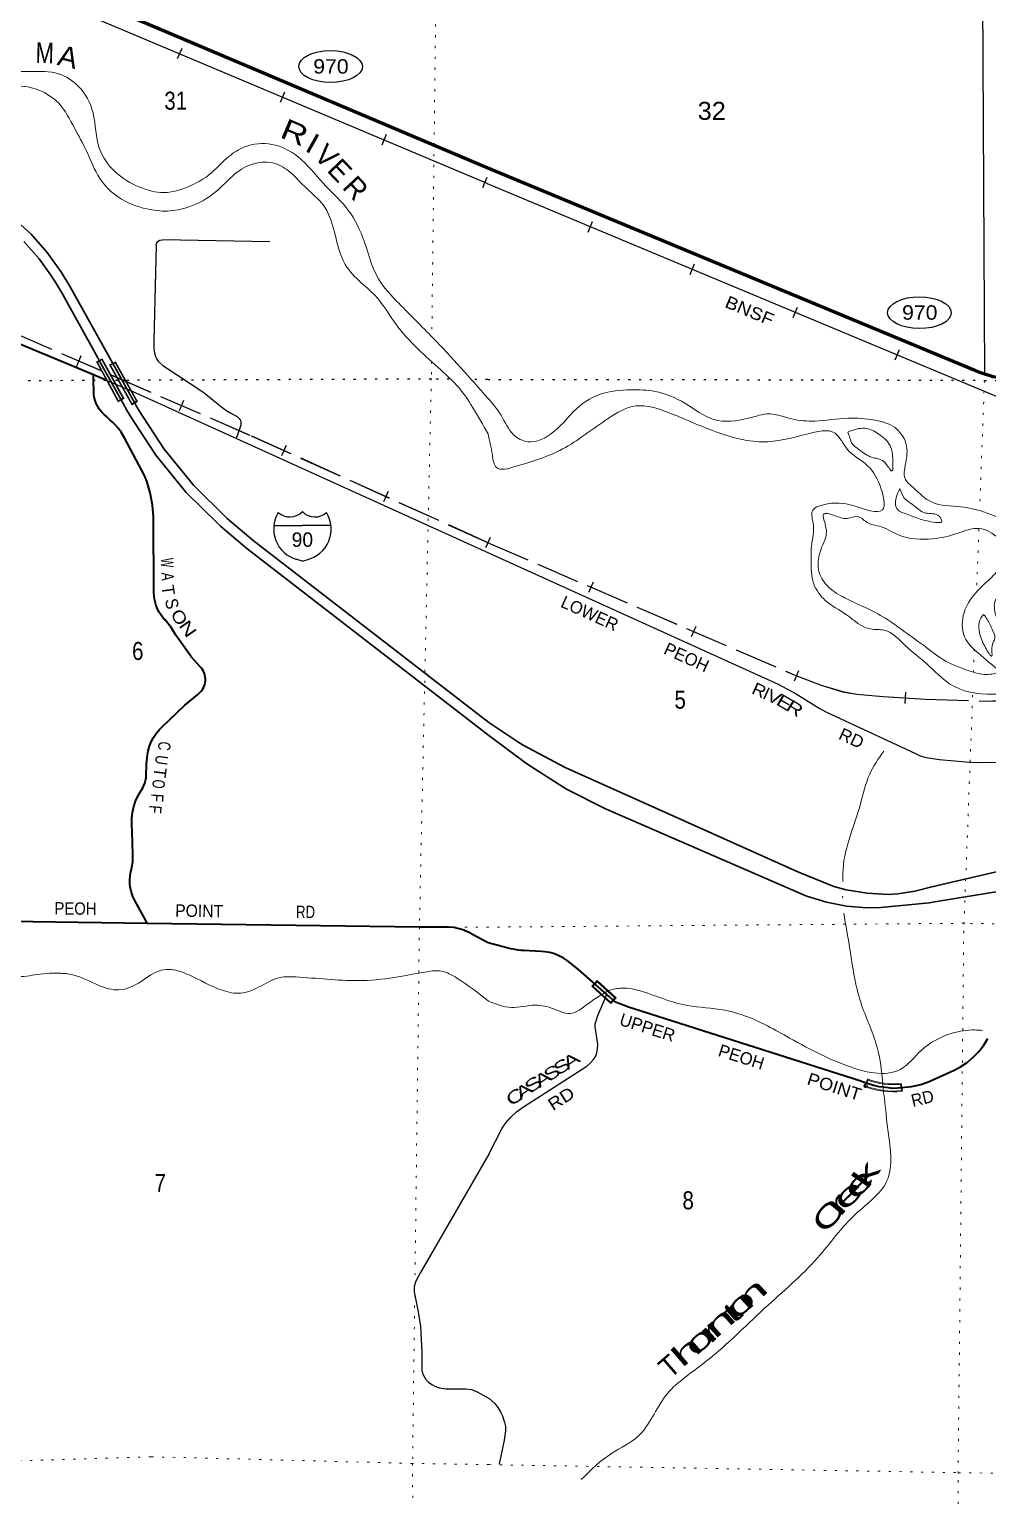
# Model space of a CAD drawing. Header units: feet. Extents: x -8 to 250644, y -192250 to 1368.
# Drawn here: x 26785 to 36101, y -129957 to -115715 of the extents above; entities that cross this region are included whole.
import ezdxf
from ezdxf.enums import TextEntityAlignment as Align

# ---------------------------------------------------------------- set-up
doc = ezdxf.new("R2010")
doc.units = ezdxf.units.FT
doc.header["$LTSCALE"] = 70
doc.header["$PDMODE"] = 32
doc.header["$PDSIZE"] = 35
doc.linetypes.add('DOTTED', pattern=[1.5, 0.3, -1.2])
doc.linetypes.add('LONG_DASHED', pattern=[7.5, 6, -1.5])
for name, color, linetype, lineweight in [('15', 7, 'Continuous', 25), ('17', 7, 'Continuous', 25), ('18', 7, 'Continuous', 35), ('23', 7, 'Continuous', 70), ('26', 7, 'Continuous', 40), ('29', 7, 'Continuous', 25), ('34', 7, 'Continuous', 25), ('39', 7, 'Continuous', 13), ('55', 7, 'Continuous', 13), ('6', 7, 'DOTTED', 25), ('61', 7, 'Continuous', 13), ('63', 7, 'Continuous', 25), ('7', 7, 'DOTTED', 13)]:
    doc.layers.add(name, color=color, linetype=linetype, lineweight=lineweight)
for name, color, linetype in [('27', 7, 'Continuous'), ('30', 7, 'Continuous'), ('41', 7, 'Continuous')]:
    doc.layers.add(name, color=color, linetype=linetype)

msp = doc.modelspace()

# ---------------------------------------------------------------- linework, layer by layer
at = {"layer": '15'}
for p, q in [((29436.66, -120401.89), (29439.56, -120398.98)), ((29442.73, -120401.36), (29439.3, -120398.98)), ((29163.95, -120533.36), (29440.36, -120533.36)), ((29440.36, -120878.94), (29376.47, -120860.98)), ((29439.83, -120879.2), (29503.46, -120860.46))]:
    msp.add_line(p, q, dxfattribs=at)
msp.add_lwpolyline([(29715.72, -120533.36), (29439.83, -120533.36), (29440.36, -120533.36)], dxfattribs=at)
for centre, radius, start, end in [((29466.58, -120568.46), 306.13, 148.44436, 254.43378), ((29317.98, -120285.86), 165.66, 227.34225, 315.81184), ((29561.67, -120285.86), 165.66, 224.18835, 312.694), ((29413.07, -120568.46), 306.13, 283.08087, 31.62487)]:
    msp.add_arc(centre, radius, start, end, dxfattribs=at)
at = {"layer": '17'}
for centre in [(29714.14, -116076.41), (35436.92, -118467.02)]:
    msp.add_ellipse(centre, major_axis=(-309.24, 1), ratio=0.500121, dxfattribs=at)
at = {"layer": '18'}
for points in [[(31251.82, -122446.73), (28961.64, -120678.85), (28708.84, -120465.09), (28385.47, -120144.82), (28097.36, -119792.51), (27847.64, -119412.01), (27838.7, -119396.62), (27824.54, -119371.12), (27810.66, -119346.12), (27581.18, -118932.83), (27183.53, -118216.65), (27096.95, -118075.16), (26959.96, -117882.21), (26803.54, -117704.65), (26629.43, -117544.4), (26565.64, -117493.5), (26369.32, -117346.95), (26344.32, -117328.29), (25944.08, -117029.52), (25135.87, -116426.2)], [(31251.82, -122573.98), (28898.76, -120756.64), (28667.29, -120560.92), (28642.67, -120540.1), (28617.29, -120514.96), (28311.48, -120212.09), (28016.74, -119851.68), (27766.35, -119470.16), (27751.94, -119446.36), (27737.39, -119420.16), (27694.4, -119342.74), (27464.21, -118930.04), (27451.37, -118905.04), (27097.13, -118267.04), (27026.95, -118152.35), (27012.39, -118128.56), (26993.78, -118102.35), (26881.56, -117944.29), (26732.07, -117774.58)], [(38229.48, -123952.1), (38082.68, -123910.82), (37618.98, -123831.5), (37149.54, -123801.09), (36679.48, -123819.91), (36267.77, -123877.37), (35557.19, -124044.58), (35393.6, -124086.53), (35226.52, -124111.16), (35133.99, -124117.21), (34928.24, -124104.95), (34724.9, -124071.25), (34604.58, -124040.77), (34589.01, -124035.26), (34256.06, -123896.56), (31993.54, -122884.91), (31586.17, -122667.41), (31532.45, -122634.49), (31251.82, -122446.73)], [(37407.57, -123929.55), (37252.64, -123932.52), (36875.82, -123978.69), (35624.08, -124184.4), (35533.19, -124199.84), (35060.76, -124244.04), (34927.37, -124247.54), (34729.26, -124230.55), (34534, -124192.95), (34343.75, -124135.15), (34332.65, -124131.1), (32384.49, -123285.98), (32007.55, -123095.72), (31700.92, -122901.43), (31607.27, -122837.72), (31251.82, -122573.98)]]:
    msp.add_lwpolyline(points, dxfattribs=at)
at = {"layer": '23'}
for points in [[(31241.22, -117062.66), (26503.88, -115054.83), (26346.69, -114973.64), (26198.85, -114876.47), (26147.07, -114836.07), (26136.59, -114827.89), (26097.07, -114793.96), (26040.54, -114745.43)], [(36041.14, -119054.26), (35976.89, -119028.76), (35896.76, -118997.32), (31241.22, -117062.66)], [(36679.21, -119122.21), (36386.42, -119120.69), (36269.54, -119110.75), (36154.35, -119088.66), (36042.09, -119054.64), (36041.14, -119054.26)]]:
    msp.add_lwpolyline(points, dxfattribs=at)
at = {"layer": '26'}
msp.add_line((27522.43, -119118.71), (27409.75, -119071.83), dxfattribs=at)
for points in [[(27409.75, -119071.83), (23415.39, -117410.07)], [(27932.03, -124399.13), (27916.64, -124370.82), (27810.12, -124174.91), (27792.34, -124137.78), (27778.54, -124098.99), (27768.87, -124058.98), (27763.44, -124018.17), (27762.3, -123977.02), (27765.47, -123935.98), (27772.91, -123895.49), (27777.83, -123876.91), (27783.12, -123852.27), (27790.18, -123800.03), (27791.74, -123747.34), (27787.34, -123603.87), (27781.82, -123436.47), (27782.16, -123378.74), (27788.53, -123321.36), (27800.87, -123264.97), (27819.03, -123210.17), (27842.82, -123157.57), (27871.98, -123107.75), (27878.85, -123097.56), (27888.45, -123082.43), (27900.09, -123059.86), (27909.31, -123036.2), (27916, -123011.7), (27920.1, -122986.63), (27921.55, -122961.28), (27925.1, -122853.1), (27934.55, -122760.47), (27941.29, -122722.25), (27953.67, -122677.6), (27970.66, -122634.49), (27992.06, -122593.39), (28017.64, -122554.76), (28047.12, -122519.01), (28080.17, -122486.54), (28298.28, -122279.27), (28418.76, -122178.57), (28456.92, -122141.74), (28467.89, -122127.23), (28477.29, -122111.66), (28485, -122095.19), (28490.96, -122078.01), (28495.08, -122060.29), (28497.33, -122042.25), (28497.68, -122024.06), (28496.13, -122005.94), (28492.7, -121988.08), (28487.41, -121970.68), (28480.34, -121953.93), (28471.55, -121938), (28461.14, -121923.09), (28450.85, -121911.04), (28362.02, -121814.33), (28210.98, -121599.09), (28163.44, -121524.12), (28101.53, -121448.38), (28090.65, -121436.61), (28066.22, -121405.68), (28045.15, -121372.37), (28027.68, -121337.03), (28014, -121300.07), (28004.26, -121261.88), (27998.56, -121222.88), (27996.95, -121186.41), (27992.83, -120452.77), (27983.04, -120334.39), (27960.93, -120217.68), (27926.74, -120103.92), (27904.87, -120047.69), (27714.07, -119687.48), (27677.14, -119628.24), (27650.23, -119590.14), (27619.48, -119555.07), (27617.65, -119553.34), (27593.33, -119530.34), (27567.65, -119506.44), (27537.95, -119478.8), (27512.45, -119457.51), (27489.32, -119433.67), (27468.8, -119407.54), (27451.13, -119379.41), (27436.5, -119349.59), (27425.06, -119318.41), (27416.94, -119286.2), (27413.1, -119261.65), (27410.19, -119096.84), (27409.75, -119071.83)], [(27932.03, -124399.13), (25257.45, -124362.25), (20810.6, -124311.04)], [(31246.64, -124589.2), (31171.78, -124549.88), (31147.04, -124536.89), (31121.78, -124522.64), (31077.79, -124497.84), (31052.87, -124483.78), (31027.79, -124472.87), (31012.28, -124466.12), (30963.13, -124450.2), (30912.59, -124439.5), (30861.2, -124434.15), (30576.51, -124435.59), (27932.03, -124399.13)], [(32462.82, -125147.61), (32424.06, -125112.44), (32123.9, -124845.46), (32012.38, -124760.79), (31973.48, -124734.61), (31932.07, -124712.65), (31888.58, -124695.13), (31843.5, -124682.26), (31797.32, -124674.17), (31759.87, -124671.2), (31592.01, -124662.23), (31567.26, -124660.9), (31542.01, -124658.53), (31537.24, -124658.08), (31490.33, -124650.14), (31465.22, -124645.89), (31440.33, -124639.44), (31246.64, -124589.2)], [(34881.01, -125934.43), (34868.96, -125930.61), (32670.4, -125232.7), (32608.4, -125212.64), (32525, -125180.97), (32493.46, -125165.64), (32462.82, -125147.61)], [(34881.01, -125934.43), (34990.08, -125970.04), (35043.26, -125981.76), (35080.21, -125987.17), (35132.48, -125994.39), (35179.34, -125998), (35227.11, -125997.09), (35359.4, -125983.84), (35451.3, -125962.7), (35533.19, -125934.98), (35773.57, -125825.32), (35837.09, -125791.44), (35901.12, -125748.47), (35960.3, -125699.03), (36013.99, -125643.69), (36061.6, -125583.03), (36102.61, -125517.73)]]:
    msp.add_lwpolyline(points, dxfattribs=at)
at = {"layer": '29'}
for p, q in [((36049.79, -115164.49), (36068.32, -119065.62)), ((29121.78, -117779.06), (28080.39, -117758.41)), ((28017.97, -117811.11), (27994.21, -118740.59)), ((28082.07, -118978.79), (28482.53, -119243.23)), ((31247.4, -120798.11), (34063.94, -122074.57))]:
    msp.add_line(p, q, dxfattribs=at)
for points in [[(28017.97, -117811.11), (28021.62, -117795.09), (28025.36, -117788.55), (28039.37, -117773.59), (28055.25, -117764.24), (28080.39, -117758.41)], [(27994.21, -118740.59), (27996.4, -118821.47), (28001.07, -118855.59), (28012.28, -118893.92), (28023.49, -118917.29), (28033.77, -118933.64), (28046.85, -118949.07), (28082.07, -118978.79)], [(27522.43, -119118.71), (27784.34, -119230.37), (31247.4, -120798.11)], [(28482.53, -119243.23), (28573.72, -119315.98), (28669.01, -119393.56), (28704.5, -119418.8), (28745.61, -119442.17), (28805.39, -119475.83), (28825.01, -119493.59), (28833.42, -119506.67), (28839.96, -119520.7), (28842.76, -119540.33), (28841.83, -119559.96), (28836.22, -119580.52), (28796.01, -119689.13)], [(34063.94, -122074.57), (34237.43, -122168), (34464, -122309.7), (34527.72, -122343.36), (35398.6, -122748.99), (35444.62, -122772.01), (35501.26, -122786.18), (35632.25, -122805.67), (35922.55, -122834.01), (36028.75, -122835.78), (36729.7, -122834.01), (36892.55, -122839.32), (36984.59, -122855.27), (37080.17, -122894.23), (37175.76, -122954.46), (37278.42, -123028.85), (37338.61, -123089.08), (37409.41, -123184.72), (37473.13, -123287.46), (37565.18, -123492.93), (37593.49, -123567.32), (37611.86, -123667.85)], [(31253.26, -126639.43), (31380.52, -126389.01), (31415.92, -126335.87), (31463.55, -126282.84), (31522.12, -126229.59), (31589.39, -126180), (32205.37, -125786.77), (32239.01, -125754.01), (32265.56, -125723), (32285.03, -125697.33), (32297.42, -125669.86), (32308.04, -125620.27), (32311.58, -125570.67), (32286.8, -125404.17), (32286.8, -125374.95), (32290.34, -125355.47), (32311.58, -125294.35), (32398.03, -125089.28)], [(31253.26, -126639.43), (30586.76, -127790.23), (30541.93, -127874.36), (30526.98, -127926.71), (30526.97, -127977.18), (30564.34, -128171.62), (30586.76, -128313.7), (30601.7, -128567.96), (30601.71, -128738.09), (30609.18, -128777.35), (30639.08, -128827.83), (30665.23, -128854), (30697, -128877.38), (30732.5, -128896.08), (30771.73, -128909.16), (30833.37, -128919.44), (31027.67, -128919.44), (31083.74, -128925.99), (31139.77, -128949.35), (31255.2, -129014.93)], [(31255.2, -129014.93), (31309.55, -129062.94), (31339.64, -129100.14), (31366.19, -129142.65), (31385.66, -129183.39), (31405.13, -129245.39), (31412.21, -129284.36), (31412.21, -129328.64), (31399.82, -129418.98), (31353.73, -129651.68)]]:
    msp.add_lwpolyline(points, dxfattribs=at)
at = {"layer": '34'}
for p, q in [((31234.42, -117212.76), (25237.14, -114685)), ((28266.5, -115899.74), (28223.54, -116001.66)), ((29266.03, -116323.86), (29223.07, -116425.78)), ((30255.08, -116737.89), (30212.12, -116839.82)), ((31232.49, -117153.96), (31189.53, -117255.89)), ((32217.8, -117683.95), (32260.42, -117581.87)), ((33208.24, -118094.65), (33250.85, -117992.58)), ((34209.19, -118515.4), (34251.81, -118413.33)), ((35199.63, -118926.1), (35242.25, -118824.03))]:
    msp.add_line(p, q, dxfattribs=at)
at = {"layer": '34', "lineweight": 13}
msp.add_line((31236.44, -117213.4), (41937.34, -121681.28), dxfattribs=at)
msp.add_lwpolyline([(23662.8, -114018.71), (23859.51, -114103.15), (31234.85, -117211.74)], dxfattribs=at)
at = {"layer": '34'}
msp.add_lwpolyline([(31236.86, -117212.39), (41937.75, -121680.27)], dxfattribs=at)
at = {"layer": '34', "linetype": 'LONG_DASHED', "lineweight": 13}
for points in [[(31244.99, -120698.15), (28932.05, -119655.69), (23745.73, -117407.27)], [(31244.99, -120703.09), (34218.89, -121988.37), (34471.91, -122084.43), (34689.45, -122151.82), (34829.45, -122175.16), (35083.84, -122199.51), (35494.46, -122223.82), (36089.47, -122243.27), (36268.36, -122235.49)]]:
    msp.add_lwpolyline(points, dxfattribs=at)
at = {"layer": '39'}
msp.add_line((34690.68, -124133.88), (34691.06, -124153.13), dxfattribs=at)
for points in [[(31243.54, -119298.51), (30708.05, -118711.44), (30375.94, -118375.56), (30178.64, -118138.21), (30025.36, -117731.77), (29864.18, -117444.08), (29640.75, -117208.76), (29397.19, -116953.33), (29143.75, -116832.74), (28878.44, -116857.06), (28725.78, -116949.74), (28535.03, -117124.96), (28370.32, -117225.69), (28093, -117300.34), (27859.75, -117248.17), (27616.33, -117095.37), (27467.29, -116874.09), (27404.54, -116525.96), (27261.49, -116266.43), (27070.37, -116147.82), (26796.95, -116123.84), (26503.46, -116124.04), (26205.98, -116148.38), (26031.3, -116311.51), (25983.31, -116518.84), (26059.97, -116730.11), (26100.43, -116935.36), (26042.72, -117063.77)], [(31243.94, -119644.92), (31092.84, -119383.38), (30961.95, -119198.31), (30758.66, -118999.2), (30327.92, -118550.69), (30166.81, -118323.37), (30011.84, -118176.56), (29856.83, -117999.55), (29745.85, -117663.53), (29641.01, -117420.08), (29482.01, -117261.19), (29320.99, -117104.32), (29174.14, -117017.87), (28967.09, -117020.02), (28784.29, -117118.76), (28591.53, -117298), (28336.41, -117439.05), (28127.4, -117479.44), (27928.37, -117459.44), (27650.82, -117344.91), (27471.68, -117163.89), (27340.68, -116896.31), (27223.81, -116672.99), (27070.73, -116433.6), (26877.59, -116304.92), (26594.11, -116272.91), (26377.08, -116329.4), (26182.13, -116359.72), (26120.01, -116518.75), (26224.81, -116736.04), (26363.8, -116963.36), (26327.89, -117180.74), (26292.28, -117243.51)], [(31243.54, -119298.51), (31370.69, -119462.49), (31495.04, -119655.67), (31629.52, -119720.14), (31880.57, -119625.8), (32133.74, -119374.57), (32334.61, -119260.08), (32633.81, -119216.06), (32866.71, -119232.33), (33157.77, -119347.2), (33438.77, -119504.31), (33774.09, -119492.5), (33982.94, -119450.42), (34195.74, -119498.85), (34420.61, -119519.14), (34739.88, -119491.23), (35002.89, -119511.54), (35193.59, -119580.08), (35305.93, -119735.04), (35299.75, -119950.25), (35295.65, -120072.94), (35375.9, -120165.52), (35558.52, -120308.47), (35835.57, -120352.93), (36060.42, -120401.38), (36327.37, -120542.38), (36445.71, -120721.48), (36437.54, -120916.57), (36337.02, -121105.56), (36174.27, -121262.33), (36178.19, -121405.13), (36272.39, -121642.55), (36346.52, -121867.88), (36446.85, -121958.46), (36657.71, -121922.42), (37027.21, -121840.24), (37376.64, -121754.02), (38065.36, -121734.44), (38250.17, -121607.87), (38436.99, -121481.29), (38633.95, -121201.87), (38716.46, -120934.42), (38860.71, -120729.84), (38949.64, -120683.73), (39117.6, -120667.26), (39394.25, -120752.89), (39914.61, -120976.84), (40406.9, -121205.24), (40615.59, -121394.47), (40786.21, -121467.01), (41025.11, -121519.49), (41253.89, -121680.58), (41456.56, -121865.78), (41605.05, -121996.63), (41709.38, -122107.33), (42106.91, -122155.91), (42532.47, -122313.13), (42823.58, -122357.6), (43090.65, -122321.6), (43279.39, -122323.76), (43488.19, -122346.04), (43783.29, -122426.72), (44257.08, -122527.66), (44815.2, -122628.65), (45288.96, -122763.78), (45620.21, -122830.41), (45810.95, -122842.62), (46065.89, -122931.32), (46379.04, -123046.21), (46738.39, -123124.93), (47038.3, -123229.56), (47176.62, -123325.07), (47356.52, -123555.83), (47388.52, -123734.87), (47336.2, -123891.72), (47348.06, -124161.25), (47446.22, -124487.16), (47590.64, -124694.44), (47815.4, -124869.6), (47982, -124954.21), (48068.3, -125010.59), (48176.51, -125314.39), (48255.22, -125842.9), (48294.74, -126037.22), (48306.08, -126656.07), (48179.3, -127070.31), (48028.38, -127540.85), (47951.91, -127786.18), (48074.21, -128043.72), (48236.65, -128331.47), (48368.85, -128788.15), (48439, -128973.25), (48639.56, -129295.22), (48942.43, -129748.01), (49213.31, -130005.67), (49546.4, -130327.75), (50078.21, -130714.34)], [(31243.94, -119644.92), (31286.09, -119848.6), (31326.16, -119971.33), (31506.88, -119961.41), (31968.8, -119790.8), (32412.75, -119493.46), (32679.88, -119372.98), (32999.09, -119437.59), (33428.65, -119612.91), (33910.46, -119721.89), (34342.21, -119645.8), (34617.29, -119637.96), (34735.65, -119792.93), (34914.25, -119935.87), (35054.65, -120149.18), (35076.58, -120382.52), (34803.53, -120344.09), (34506.38, -120331.79), (34401.93, -120384.01), (34405.84, -120532.85), (34389.65, -120717.89), (34383.52, -120870.74), (34409.46, -121100.06), (34521.79, -121261.05), (34728.5, -121402.01), (34959.31, -121538.96), (35095.84, -121551.13), (35302.55, -121702.14), (35511.24, -121881.31), (35729.97, -122070.55), (36613.42, -122091.34), (36964.88, -121966.91), (37258.08, -121886.68), (37733.95, -121893.08), (38247.99, -121855.26), (38474.99, -121692.52), (38732.17, -121441.29), (38848.82, -121175.88), (38911.21, -120954.68), (39199.94, -120822.05), (39318.5, -120864.87), (39828.98, -121105.29), (40085.61, -121251.26), (40320.22, -121414.06), (40521.14, -121503.01), (40768.04, -121603.77), (40980.77, -121750.76), (41173.42, -121909.81), (41398.22, -122026.64), (41592.9, -122139.43), (41757.47, -122258.22), (42277.38, -122435.62), (42548.32, -122610.82), (42710.92, -122661.23), (42907.77, -122548.74), (43052.42, -122428.17), (43237.19, -122369.99), (43431.92, -122418.41), (43600.5, -122529.16), (43877.51, -122642.01), (44238.91, -122668.44), (44566.16, -122710.93), (45064.01, -122858.14), (45630.13, -122999.37), (46115.97, -123102.32), (46507.43, -123211.24), (46694.03, -123398.44), (46910.72, -123617.84), (47125.31, -123984.08), (47221.44, -124348.21), (47440.03, -124726.51), (47738.99, -125024.42), (47863.44, -125086.87), (48007.98, -125127.21), (48092.13, -125388.75), (48126.78, -125780.33), (48163.78, -126285.87), (48093.15, -126792.67), (47906.12, -127222.96), (47845.58, -127663.4), (47805.27, -127882.61), (48001.81, -128216.64), (48118.04, -128532.52), (48099.79, -128795.99), (48310.39, -129111.94), (48609.34, -129433.98), (48809.9, -129759.98), (49036.59, -130055.82), (49287.39, -130311.46), (49580.33, -130607.35), (49977.69, -130901.32), (50401.17, -131159.1), (50842.58, -131620.04), (51173.58, -132046.7), (51426.36, -132344.57), (51705.24, -132652.53), (52092.59, -132902.23)], [(34739.78, -119625.99), (34908.47, -119589.91), (35036.94, -119642.31), (35147.29, -119748.99), (35177.32, -119881.77), (35169.2, -120004.45), (35090.96, -119913.88), (34974.53, -119871.55), (34852.1, -119799.05), (34777.86, -119730.61), (34755.82, -119668.24), (34739.78, -119625.99)], [(35247.39, -120173.47), (35205.14, -120298.14), (35217.14, -120370.56), (35301.43, -120418.9), (35443.96, -120471.3), (35592.52, -120503.6), (35652.76, -120497.61), (35630.7, -120447.31), (35496.2, -120413.01), (35369.76, -120330.45), (35289.49, -120268.03), (35247.39, -120173.47)], [(36219.97, -121950.24), (36011.27, -121775.1), (35888.89, -121640.24), (35862.95, -121408.91), (35967.5, -121207.86), (36124.22, -121051.09), (36230.73, -120920.44), (36260.95, -120771.62), (36184.74, -120640.82), (35992.04, -120562.23), (35807.28, -120610.36), (35568.31, -120662.47), (35233.02, -120626.01), (35044.34, -120539.38), (34935.94, -120509.12), (34843.62, -120448.71), (34733.17, -120464.72), (34608.71, -120436.46), (34504.3, -120426.33), (34516.3, -120502.77), (34530.27, -120627.48), (34473.94, -120782.31), (34463.75, -120991.49), (34549.99, -121128.33), (34716.57, -121239.08), (34933.35, -121341.82), (35130.05, -121450.59), (35288.59, -121563.35), (35513.36, -121724.43), (35726.09, -121869.41), (35838.5, -121915.76), (36005.11, -121970.19), (36163.74, -121972.33), (36219.97, -121950.24)], [(36059.73, -121397), (36017.51, -121475.41), (36021.45, -121575.98), (36079.58, -121720.84), (36139.76, -121803.35), (36143.85, -121698.77), (36170, -121628.39), (36139.95, -121535.84), (36083.8, -121427.19), (36059.73, -121397)], [(35092.54, -122724.38), (34950.3, -122954.95), (34865.77, -123234.46), (34753.08, -123584.35), (34692.62, -123914.16), (34694.16, -123991.37)], [(34700.74, -124298.53), (34760.37, -124648.36), (34866.43, -125165.36), (35022.75, -125589.88), (35087.09, -126031.87)], [(26409.94, -124874.7), (26407.93, -124874.7), (26576.83, -124908.8), (26838.14, -124898.57), (27077.34, -124882.31), (27208.02, -124898.32), (27461.44, -125000.8), (27656.48, -125044.95), (27871.47, -124962.29), (28066.32, -124853.49), (28164.82, -124847.38), (28337.76, -124899.6), (28661.59, -125048.31), (28842.54, -125076.37), (29041.46, -125003.79), (29222.28, -124925.18), (29375.05, -124919.04), (29980.17, -124954.87), (30331.91, -124924.45), (30649.46, -124867.89), (30790.16, -124861.76), (30941.01, -124930.09), (31249.91, -125153.91)], [(32412.43, -125051.21), (32545.43, -125026.8), (32746.19, -125061.15), (33137.64, -125188.17), (33497.01, -125234.71), (33737.92, -125295.23), (34175.48, -125512.79), (34808.74, -125807), (34996.56, -125851.3), (35251.49, -125817.34), (35454.41, -125632.45), (35755.71, -125465.74), (35972.58, -125433.72), (36049.94, -125438.78)], [(31243.5, -125152.14), (31471.09, -125215.04), (31700, -125193.1), (31884.7, -125229.44), (32039.27, -125273.81), (32214.02, -125181.42), (32412.43, -125051.21)], [(35087.09, -126031.87), (35090.69, -126056.57), (35126.61, -126374.39), (35118.21, -126907.39), (34818.82, -127220.93), (34447.06, -127647.05), (33932.71, -128137.43), (33323.94, -128684.05), (32970.34, -128987.49), (32701.01, -129381.51), (32447.91, -129544.24), (32148.56, -129801.46)]]:
    msp.add_spline(points, degree=3, dxfattribs=at)
at = {"layer": '55'}
for p, q in [((27436.86, -118944.48), (27492.29, -118914.7)), ((27492.29, -118914.7), (27706.52, -119300.86)), ((27436.86, -118944.48), (27650.23, -119333.65)), ((27565.18, -118974.26), (27622.21, -118942.91)), ((27565.18, -118974.26), (27781.67, -119362.49)), ((27622.21, -118942.91), (27838.38, -119329.67)), ((27706.52, -119300.86), (27650.23, -119333.65)), ((27838.38, -119329.67), (27781.67, -119362.49))]:
    msp.add_line(p, q, dxfattribs=at)
for points in [[(27447.75, -118947.7), (27489.12, -118925.48), (27695.72, -119297.89), (27653.29, -119322.6)], [(27576.09, -118977.39), (27619.11, -118953.74), (27827.55, -119326.69), (27784.7, -119351.49)]]:
    msp.add_lwpolyline(points, close=True, dxfattribs=at)
at = {"layer": '6'}
for p, q in [((27645.11, -119124.92), (27609.75, -119125.08)), ((31241.42, -119116.2), (31078.55, -119114.8))]:
    msp.add_line(p, q, dxfattribs=at)
for points in [[(27530.82, -119125.42), (25331.38, -119135.12), (20012.29, -119068.17), (14701.26, -119013.29), (9402.36, -119016.76), (8794.54, -119019.24)], [(30867.22, -119112.98), (30692.57, -119111.48), (27722.14, -119124.58)], [(31241.42, -119116.2), (34382.73, -119118.07), (36069.34, -119124.17), (41448.88, -119138.55)]]:
    msp.add_lwpolyline(points, dxfattribs=at)
at = {"layer": '61'}
for p, q in [((32303.22, -124954.27), (32488.04, -125122.62)), ((32488.04, -125122.62), (32437.53, -125178.07)), ((34903.66, -125979.31), (34933.32, -125910.42)), ((34913.38, -125976.94), (34937.72, -125920.4)), ((34913.38, -125976.94), (34937.72, -125920.4)), ((35253.3, -125962.07), (35262.71, -126022.54)), ((35253.3, -125962.07), (35262.71, -126022.54)), ((35260.09, -125953.62), (35271.62, -126027.72))]:
    msp.add_line(p, q, dxfattribs=at)
msp.add_lwpolyline([(32437.53, -125178.07), (32252.71, -125009.72), (32303.22, -124954.27)], dxfattribs=at)
msp.add_lwpolyline([(32264.01, -125009.19), (32303.74, -124965.57), (32476.73, -125123.14), (32437, -125166.76)], close=True, dxfattribs=at)
for centre, radius, start, end in [((35182.21, -125278.5), 756.38, 248.43215, 276.76396), ((35182.21, -125278.5), 748.38, 248.94846, 276.17536), ((35182.21, -125278.5), 748.38, 248.94846, 276.17536), ((35183.33, -125276.25), 681.38, 248.44058, 276.45585), ((35183.33, -125276.25), 689.38, 249.12897, 275.82589), ((35183.33, -125276.25), 689.38, 249.12897, 275.82589)]:
    msp.add_arc(centre, radius, start, end, dxfattribs=at)
msp.add_point((34913.38, -125976.94), dxfattribs=at)
at = {"layer": '63'}
for p, q in [((27286.48, -118887.25), (27242.48, -118988.73)), ((28284.56, -119319.94), (28240.56, -119421.43)), ((29281.21, -119757.67), (29235.76, -119858.51)), ((30272.98, -120204.66), (30227.53, -120305.5)), ((31264.74, -120651.66), (31219.29, -120752.5)), ((32224.54, -121181.45), (32268.42, -121079.92)), ((33223.11, -121613.02), (33266.99, -121511.49)), ((34224.21, -122044.41), (34263.47, -121941)), ((35297.31, -122262.74), (35303.85, -122152.32))]:
    msp.add_line(p, q, dxfattribs=at)
at = {"layer": '63', "linetype": 'LONG_DASHED'}
for points in [[(31243.31, -120701.89), (28930.39, -119659.44), (23744.17, -117411.06)], [(31245.76, -120702.85), (34220.43, -121984.57), (34473.25, -122080.55), (34690.4, -122147.82), (34829.98, -122171.09), (35084.16, -122195.42), (35494.65, -122219.72), (36089.45, -122239.17), (36268.01, -122231.4)]]:
    msp.add_lwpolyline(points, dxfattribs=at)
at = {"layer": '7'}
for p, q in [((36015.02, -120567.39), (35992.01, -121178.8)), ((35971.11, -121734.21), (35962.81, -121954.61))]:
    msp.add_line(p, q, dxfattribs=at)
for points in [[(30718.21, -91666.02), (30717.73, -92586.54), (30627.9, -97881.64), (30729.05, -103188.68), (30703.54, -108474.74), (30756.44, -113776.73), (30697.52, -118688.96)], [(36049.93, -115164.54), (36069.34, -119124.17), (36022.06, -120380.51)], [(30694.5, -118941.12), (30692.56, -119102.48), (30576.87, -124435.35), (30511.06, -129643.89)], [(35954.24, -122182.05), (35868.05, -124472.1), (35812.13, -129808.18), (35815.26, -135088.12), (35874.33, -137481.81)], [(31249.93, -124435.15), (30576.51, -124435.59), (25251.51, -124359.77), (20811.15, -124310.67)], [(47261.59, -124462.84), (46560.75, -124482.46), (41203.75, -124486.38), (35870.9, -124397.8), (31249.93, -124435.15)], [(31254.15, -129655.85), (30511.06, -129643.89), (27968.07, -129579.14), (25272.25, -129660.83), (19935.35, -129632.71), (14696.38, -129620.29), (9287.03, -129430.39), (3980.03, -129379.53), (1.17, -129414.68)], [(30511.06, -129643.89), (30519.73, -134934.9), (30535.79, -137485.19)], [(31254.15, -129655.85), (35814.98, -129733.88), (41083.58, -129810.35), (46386.41, -129748.06), (48779.81, -129749.9)]]:
    msp.add_lwpolyline(points, dxfattribs=at)

# ---------------------------------------------------------------- texts
at = {"layer": '15'}
msp.add_text('90', height=140, dxfattribs=at).set_placement((29439.47, -120741.47), align=Align.CENTER)
at = {"layer": '17', "width": 1.1}
for p in [(29717.05, -116144.72), (35440.38, -118535.33)]:
    msp.add_text('970', height=140, dxfattribs=at).set_placement(p, align=Align.CENTER)
at = {"layer": '27'}
for s, rotation, width, p in [('W', 271.869, 0.6, (28066.09, -120897.36)), ('A', 270.869, 0.75, (28070.41, -121031.58)), ('S', 282.139, 0.95, (28113.48, -121306.43)), ('O', 299.971, 1.2, (28190.74, -121454.19)), ('N', 304.814, 1.35, (28277.51, -121571.09)), ('C', 264, 0.75, (28038.17, -122670.32)), ('U', 262.495, 0.8, (28011.33, -122804.73)), ('O', 264.97, 0.7, (27983, -123040.54)), ('F', 265.97, 0.8, (27969.06, -123175.12)), ('F', 265.428, 0.8, (27950.51, -123286.92))]:
    msp.add_text(s, height=120, rotation=rotation, dxfattribs=dict(at, width=width)).set_placement(p, align=Align.CENTER)
for rotation, p in [(277.869, (28076.23, -121170.03)), (262.97, (27996.78, -122926.62))]:
    msp.add_text('T', height=120, rotation=rotation, dxfattribs=at).set_placement(p, align=Align.CENTER)
for s, rotation, width, p in [('PEOH', 359.21, 0.9, (27028.92, -124311.21)), ('POINT', 359.21, 0.95, (28202.86, -124333.52)), ('RD', 359.21, 0.8, (29376.65, -124345.8)), ('POINT', 342.388, 1.1, (34335.21, -125960.27)), ('RD', 13.522, 0.95, (35373.21, -126181.52))]:
    msp.add_text(s, height=120, rotation=rotation, dxfattribs=dict(at, width=width)).set_placement(p)
for s, p in [('UPPER', (32511.76, -125383.1)), ('PEOH', (33471.77, -125683.89))]:
    msp.add_text(s, height=120, rotation=342.388, dxfattribs=at).set_placement(p)
at = {"layer": '30'}
for s, p in [('LOWER', (31940.04, -121320.62)), ('PEOH', (32942.52, -121774.94))]:
    msp.add_text(s, height=120, rotation=335.62, dxfattribs=at).set_placement(p)
for s, rotation, width, p in [('R', 335.62, 1.1, (33854.98, -122188.47)), ('V', 334.62, 1.25, (33998.69, -122254.17)), ('E', 329.978, 1.35, (34096.43, -122304.48)), ('R', 327.978, 1.3, (34194.56, -122360.87)), ('S', 34.553, 1.45, (31993.91, -125836.92)), ('A', 34.553, 1.5, (32085.77, -125780.35)), ('S', 36.553, 1.55, (31717.67, -126009.82)), ('A', 33.553, 1.5, (31809.53, -125957.1)), ('S', 32.553, 1.4, (31895.65, -125901.44)), ('C', 39.276, 1.5, (31542.95, -126127.38)), ('A', 34.553, 1.5, (31624.51, -126074.44))]:
    msp.add_text(s, height=120, rotation=rotation, dxfattribs=dict(at, width=width)).set_placement(p, align=Align.CENTER)
msp.add_text('I', height=120, rotation=335.62, dxfattribs=at).set_placement((33925.19, -122220.28), align=Align.CENTER)
for rotation, width, p in [(335.025, 1.05, (34641.22, -122603.01)), (32.553, 1.15, (31874.87, -126223.17))]:
    msp.add_text('RD', height=120, rotation=rotation, dxfattribs=dict(at, width=width)).set_placement(p)
at = {"layer": '34', "width": 1.15}
msp.add_text('BNSF', height=120, rotation=337.338, dxfattribs=at).set_placement((33536.38, -118409.01))
at = {"layer": '41'}
for s, rotation, width, p in [('M', 358.813, 0.8, (26933.65, -116043.42)), ('A', 346.645, 1.05, (27139.44, -116079.54)), ('R', 337.172, 1.3, (29326.03, -116807.96)), ('I', 330.805, 1.2, (29490.77, -116910.46)), ('k', 55.493, 1.85, (34998.04, -126892.04)), ('e', 45.79, 2, (34915.1, -126991.95)), ('r', 49.605, 2.05, (34721.31, -127190.85)), ('e', 44.389, 2, (34812, -127101.3)), ('C', 48.578, 1.65, (34624.42, -127305.32)), ('n', 42.764, 2.05, (33872.54, -128067.55)), ('o', 42.406, 1.9, (33760.11, -128165.25)), ('n', 41.93, 2, (33559.46, -128345.82)), ('t', 42.038, 1.9, (33681.6, -128249.95)), ('r', 41.803, 2.1, (33468.53, -128433.66)), ('h', 40.684, 1.95, (33237.39, -128628.68)), ('o', 41.347, 1.9, (33358.93, -128522.81))]:
    msp.add_text(s, height=200, rotation=rotation, dxfattribs=dict(at, width=width)).set_placement(p, align=Align.CENTER)
for s, rotation, p in [('V', 316.636, (29605.18, -117017.27)), ('E', 313.582, (29731.04, -117153.57)), ('R', 313.158, (29884.87, -117325.61)), ('T', 40.885, (33072.66, -128774.81))]:
    msp.add_text(s, height=200, rotation=rotation, dxfattribs=at).set_placement(p, align=Align.CENTER)
at = {"layer": '7'}
for s, rotation, width, p in [('31', 0.038, 0.85, (28098.02, -116495.31)), ('32', 359.956, 1.05, (33281.91, -116593.95)), ('6', 0.038, 0.85, (27784.39, -121840.28)), ('5', 359.956, 0.85, (33056.02, -122313.45)), ('7', 0.038, 0.85, (28002.7, -127008.98)), ('8', 359.956, 0.85, (33133.81, -127175.79))]:
    msp.add_text(s, height=175, rotation=rotation, dxfattribs=dict(at, width=width)).set_placement(p)

doc.saveas('drawing.dxf')
